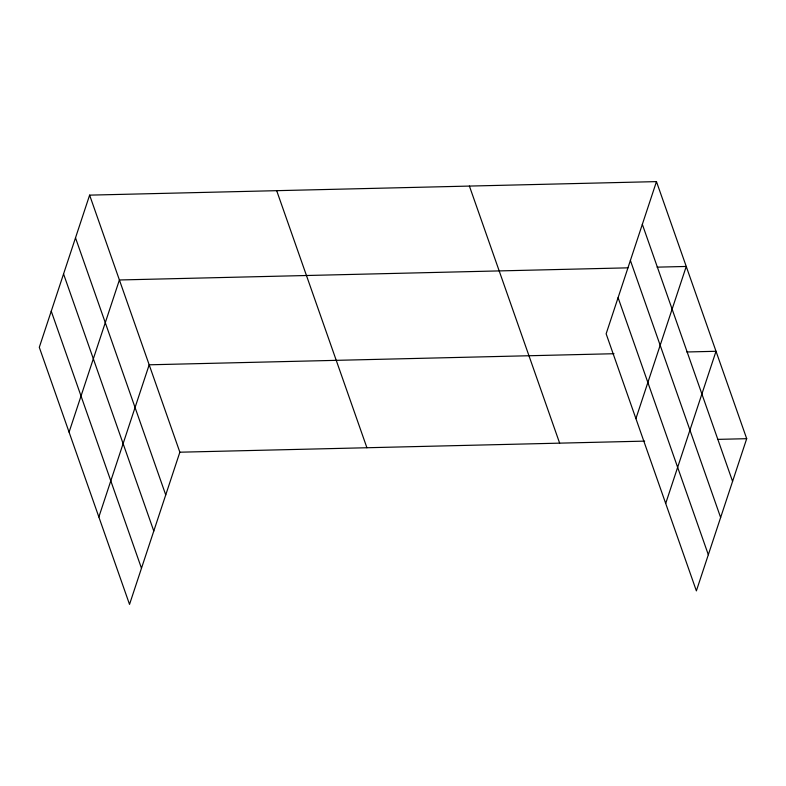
<?xml version="1.0" encoding="UTF-8"?>
<svg xmlns="http://www.w3.org/2000/svg" width="786" height="786" viewBox="0 0 786 786"><rect width="100%" height="100%" fill="white"/><g stroke="black" fill="none" stroke-linecap="round" stroke-linejoin="round"><path stroke-width="1.18" d="M89.624 195.134L39.3 347.314L129.533 604.385L179.856 452.205L89.624 195.134L656.467 181.615L746.7 438.686L696.376 590.866L606.144 333.795L656.467 181.615M69.08 432.143L119.403 279.973L627.935 267.839M98.859 516.982L149.183 364.802L613.994 353.72M635.913 418.624L686.247 266.454L657.096 267.152M665.693 503.462L716.017 351.283L686.866 351.981M179.856 452.205L644.667 441.123M717.549 439.384L746.7 438.686M642.339 224.324L732.581 481.396M630.392 260.451L720.634 517.522M618.091 297.668L708.324 554.739M469.409 186.076L559.642 443.147M276.682 190.674L366.915 447.745M75.505 237.844L165.738 494.915M63.558 273.96L153.791 531.041M51.247 311.187L141.48 568.258"/></g></svg>
